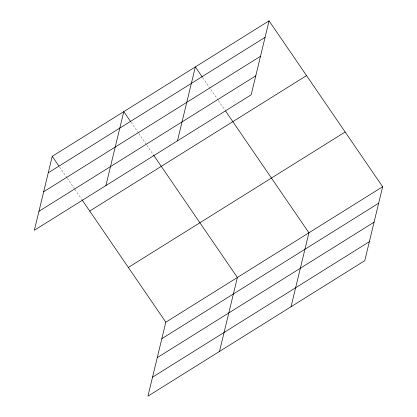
<?xml version="1.0" encoding="UTF-8"?>
<svg xmlns="http://www.w3.org/2000/svg" width="417" height="417" viewBox="0 0 417 417"><rect width="100%" height="100%" fill="white"/><g stroke="black" fill="none" stroke-linecap="round" stroke-linejoin="round"><path stroke-width="0.31" stroke-dasharray="2.08 1.56" d="M202.693 77.64L218.127 100.184M218.498 100.721L224.742 109.843M131.147 122.348L138.496 133.08M138.861 133.617L146.581 144.887M146.946 145.424L153.195 154.545M59.595 167.05L66.944 177.783M67.309 178.32L74.659 189.052M75.029 189.589L81.643 199.248"/><path stroke-width="0.63" d="M269.064 20.85L52.245 156.318L34.356 230.267L251.175 94.805L269.064 20.85L382.644 186.733L364.755 260.682L147.936 396.15L165.825 322.195L382.644 186.733M105.902 185.565L123.797 111.61L130.776 121.811M177.454 140.863L195.344 66.908L202.328 77.103M219.488 351.448L237.377 277.493L153.56 155.082M291.035 306.745L308.929 232.79L225.477 110.917M48.257 172.794L265.076 37.327M43.67 191.763L260.489 56.295M38.943 211.304L255.762 75.837M89.728 211.054L306.547 75.592M128.342 267.453L345.167 131.991M161.838 338.677L378.662 203.209M157.251 357.64L374.07 222.178M152.523 377.182L369.342 241.719M52.245 156.318L58.86 165.976M82.008 199.785L165.825 322.195"/></g></svg>
